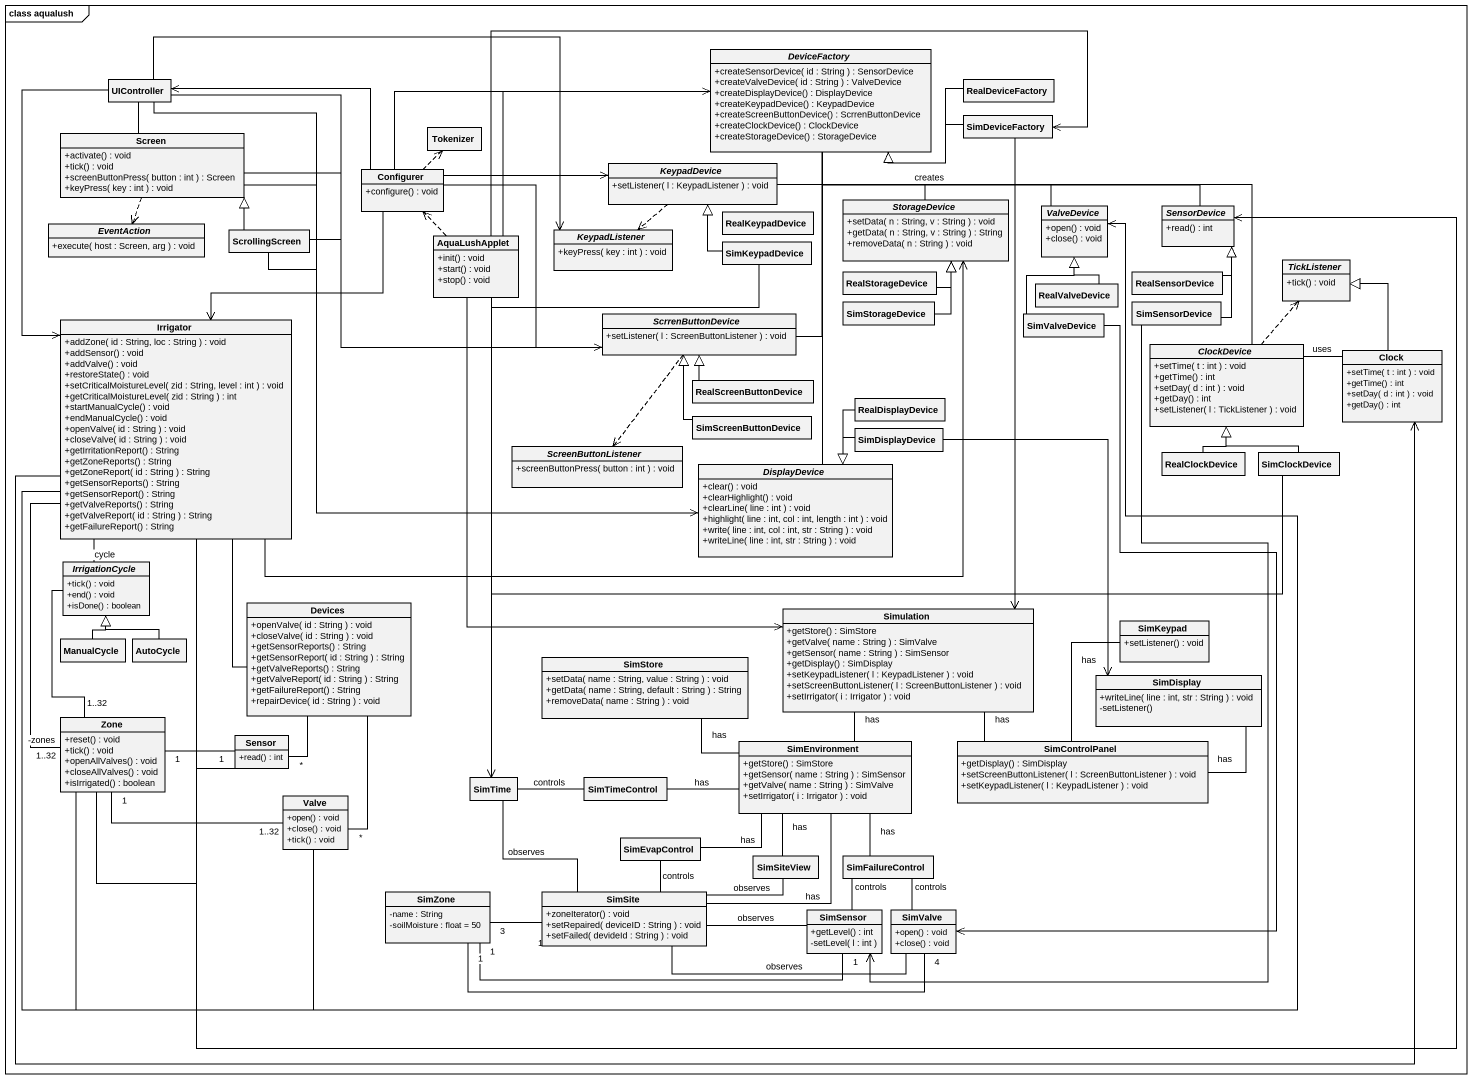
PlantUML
@startuml
mainframe class aqualush
hide circle
hide empty members
skinparam classAttributeIconSize 0
abstract class DeviceFactory {
  +createSensorDevice( id : String ) : SensorDevice
  +createValveDevice( id : String ) : ValveDevice
  +createDisplayDevice() : DisplayDevice
  +createKeypadDevice() : KeypadDevice
  +createScreenButtonDevice() : ScrrenButtonDevice
  +createClockDevice() : ClockDevice
  +createStorageDevice() : StorageDevice
}
class UIController
class RealDeviceFactory
class SimDeviceFactory
class Screen {
  +activate() : void
  +tick() : void
  +screenButtonPress( button : int ) : Screen
  +keyPress( key : int ) : void
}
class Tokenizer
class Configurer {
  +configure() : void
}
abstract class KeypadDevice {
  +setListener( l : KeypadListener ) : void
}
abstract class EventAction {
  +execute( host : Screen, arg ) : void
}
class ScrollingScreen
abstract class KeypadListener {
  +keyPress( key : int ) : void
}
class RealKeypadDevice
abstract class StorageDevice {
  +setData( n : String, v : String ) : void
  +getData( n : String, v : String ) : String
  +removeData( n : String ) : void
}
abstract class ValveDevice {
  +open() : void
  +close() : void
}
abstract class SensorDevice {
  +read() : int
}
class AquaLushApplet {
  +init() : void
  +start() : void
  +stop() : void
}
class SimKeypadDevice
abstract class TickListener {
  +tick() : void
}
class RealStorageDevice
class SimStorageDevice
class RealValveDevice
class RealSensorDevice
class SimSensorDevice
class Irrigator {
  +addZone( id : String, loc : String ) : void
  +addSensor() : void
  +addValve() : void
  +restoreState() : void
  +setCriticalMoistureLevel( zid : String, level : int ) : void
  +getCriticalMoistureLevel( zid : String ) : int
  +startManualCycle() : void
  +endManualCycle() : void
  +openValve( id : String ) : void
  +closeValve( id : String ) : void
  +getIrritationReport() : String
  +getZoneReports() : String
  +getZoneReport( id : String ) : String
  +getSensorReports() : String
  +getSensorReport() : String
  +getValveReports() : String
  +getValveReport( id : String ) : String
  +getFailureReport() : String
}
abstract class ScrrenButtonDevice {
  +setListener( l : ScreenButtonListener ) : void
}
class SimValveDevice
abstract class ClockDevice {
  +setTime( t : int ) : void
  +getTime() : int
  +setDay( d : int ) : void
  +getDay() : int
  +setListener( l : TickListener ) : void
}
class RealScreenButtonDevice
class Clock {
  +setTime( t : int ) : void
  +getTime() : int
  +setDay( d : int ) : void
  +getDay() : int
}
class SimScreenButtonDevice
class RealDisplayDevice
abstract class ScreenButtonListener {
  +screenButtonPress( button : int ) : void
}
class SimDisplayDevice
class RealClockDevice
class SimClockDevice
abstract class DisplayDevice {
  +clear() : void
  +clearHighlight() : void
  +clearLine( line : int ) : void
  +highlight( line : int, col : int, length : int ) : void
  +write( line : int, col : int, str : String ) : void
  +writeLine( line : int, str : String ) : void
}
abstract class IrrigationCycle {
  +tick() : void
  +end() : void
  +isDone() : boolean
}
class Devices {
  +openValve( id : String ) : void
  +closeValve( id : String ) : void
  +getSensorReports() : String
  +getSensorReport( id : String ) : String
  +getValveReports() : String
  +getValveReport( id : String ) : String
  +getFailureReport() : String
  +repairDevice( id : String ) : void
}
class Simulation {
  +getStore() : SimStore
  +getValve( name : String ) : SimValve
  +getSensor( name : String ) : SimSensor
  +getDisplay() : SimDisplay
  +setKeypadListener( l : KeypadListener ) : void
  +setScreenButtonListener( l : ScreenButtonListener ) : void
  +setIrrigator( i : Irrigator ) : void
}
class ManualCycle
class AutoCycle
class SimStore {
  +setData( name : String, value : String ) : void
  +getData( name : String, default : String ) : String
  +removeData( name : String ) : void
}
class SimKeypad {
  +setListener() : void
}
class SimDisplay {
  +writeLine( line : int, str : String ) : void
  -setListener()
}
class Zone {
  +reset() : void
  +tick() : void
  +openAllValves() : void
  +closeAllValves() : void
  +isIrrigated() : boolean
}
class Sensor {
  +read() : int
}
class SimEnvironment {
  +getStore() : SimStore
  +getSensor( name : String ) : SimSensor
  +getValve( name : String ) : SimValve
  +setIrrigator( i : Irrigator ) : void
}
class SimControlPanel {
  +getDisplay() : SimDisplay
  +setScreenButtonListener( l : ScreenButtonListener ) : void
  +setKeypadListener( l : KeypadListener ) : void
}
class Valve {
  +open() : void
  +close() : void
  +tick() : void
}
class SimTime
class SimTimeControl
class SimEvapControl
class SimSiteView
class SimFailureControl
class SimZone {
  -name : String
  -soilMoisture : float = 50
}
class SimSite {
  +zoneIterator() : void
  +setRepaired( deviceID : String ) : void
  +setFailed( devideId : String ) : void
}
class SimSensor {
  +getLevel() : int
  -setLevel( l : int )
}
class SimValve {
  +open() : void
  +close() : void
}
DeviceFactory -- KeypadDevice
DeviceFactory -- StorageDevice
DeviceFactory -right- ValveDevice : creates
DeviceFactory -right- SensorDevice
DeviceFactory -- DisplayDevice
UIController -- Screen
UIController -right-> KeypadListener
UIController --> Irrigator
UIController -right-> ScrrenButtonDevice
UIController --> DisplayDevice
RealDeviceFactory -left-|> DeviceFactory
SimDeviceFactory -left-|> DeviceFactory
SimDeviceFactory --> Simulation
Screen ..> EventAction
Screen -right-> ScrrenButtonDevice
Screen -right-> DisplayDevice
Configurer -right-> DeviceFactory
Configurer -left-> UIController
Configurer .up.> Tokenizer
Configurer -right-> KeypadDevice
Configurer --> Irrigator
Configurer -right-> ScrrenButtonDevice
KeypadDevice ..> KeypadListener
ScrollingScreen -up-|> Screen
ScrollingScreen -right-> ScrrenButtonDevice
ScrollingScreen -right-> DisplayDevice
AquaLushApplet -right-> DeviceFactory
AquaLushApplet -right-> SimDeviceFactory
AquaLushApplet .up.> Configurer
AquaLushApplet --> Simulation
AquaLushApplet --> SimTime
SimKeypadDevice -up-|> KeypadDevice
SimKeypadDevice --> SimTime
RealStorageDevice -up-|> StorageDevice
SimStorageDevice -up-|> StorageDevice
RealValveDevice -up-|> ValveDevice
RealSensorDevice -up-|> SensorDevice
SimSensorDevice -up-|> SensorDevice
SimSensorDevice --> SimSensor
Irrigator -right-> StorageDevice
Irrigator -right-> ValveDevice
Irrigator -right-> SensorDevice
Irrigator -right-> Clock
Irrigator -- IrrigationCycle : cycle
Irrigator -- Devices
Irrigator -- "1..32\n-zones" Zone
ScrrenButtonDevice -up- DeviceFactory
ScrrenButtonDevice ..> ScreenButtonListener
SimValveDevice -up-|> ValveDevice
SimValveDevice --> SimValve
ClockDevice -up- DeviceFactory
ClockDevice .up.> TickListener
ClockDevice -right- Clock : uses
RealScreenButtonDevice -up-|> ScrrenButtonDevice
Clock -up-|> TickListener
SimScreenButtonDevice -up-|> ScrrenButtonDevice
RealDisplayDevice --|> DisplayDevice
SimDisplayDevice --|> DisplayDevice
SimDisplayDevice --> SimDisplay
RealClockDevice -up-|> ClockDevice
SimClockDevice -up-|> ClockDevice
SimClockDevice -left-> SimTime
IrrigationCycle -- "1..32" Zone
Devices -- "*" Sensor
Devices -- "*" Valve
ManualCycle -up-|> IrrigationCycle
AutoCycle -up-|> IrrigationCycle
Zone -right-> ValveDevice
Zone -right-> SensorDevice
Zone "1" -right- "1" Sensor
Sensor -right-> SensorDevice
SimEnvironment -up- Simulation : has
SimEnvironment -left- SimStore : has
SimEnvironment -left- SimTimeControl : has
SimEnvironment -- SimSite : has
SimControlPanel -up- Simulation : has
SimControlPanel -up- SimKeypad : has
SimControlPanel -up- SimDisplay : has
Valve -up-> ValveDevice
Valve "1..32" -left- "1" Zone
SimTimeControl -left- SimTime : controls
SimEvapControl -right- SimEnvironment : has
SimEvapControl -- SimSite : controls
SimSiteView -up- SimEnvironment : has
SimSiteView -left- SimSite : observes
SimFailureControl -up- SimEnvironment : has
SimZone "1" -right- "1" SimSensor
SimZone "1" -right- "4" SimValve
SimSite -up- SimTime : observes
SimSite "1" -left- "3" SimZone
SimSite -right- SimSensor : observes
SimSite -right- SimValve : observes
SimSensor -up- SimFailureControl : controls
SimValve -up- SimFailureControl : controls
@enduml
